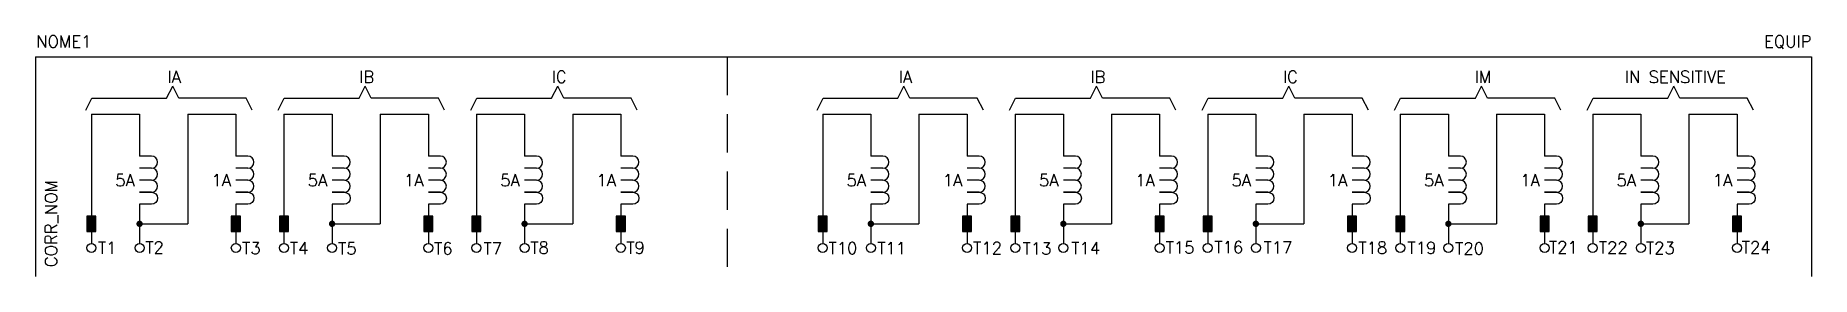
# Model space of a CAD drawing. Header units: millimetres. Extents: x 1543 to 1839, y 912 to 952.
import ezdxf
from ezdxf.enums import TextEntityAlignment as Align

# ---------------------------------------------------------------- set-up
doc = ezdxf.new("R2010")
doc.units = ezdxf.units.MM
doc.linetypes.add('HIDDEN', pattern=[9.525, 6.35, -3.175])
doc.styles.add('ROMANS', font='romans.shx')

# ---------------------------------------------------------------- blocks, each defined once
blk = doc.blocks.new('RETANG')
at = {"color": 0}
blk.add_lwpolyline([(2.5, 0), (2.5, 1.5), (0, 1.5), (0, 0)], close=True, dxfattribs=at)
blk.add_solid([(0, 0), (0, 1.5), (2.5, 0), (2.5, 1.5)], dxfattribs=at)
blk = doc.blocks.new('BORN2')
at = {"const_width": 1}
blk.add_lwpolyline([(-0.5, 0, 1), (0.5, 0, 1)], format="xyb", close=True, dxfattribs=at)

msp = doc.modelspace()

# ---------------------------------------------------------------- linework, layer by layer
at = {"color": 0}
for p, q in [((1543.5, 948.72), (1838.73, 948.72)), ((1543.5, 948.72), (1543.5, 912.22)), ((1838.73, 948.72), (1838.73, 912.22)), ((1552.8, 939.22), (1552.8, 917.72)), ((1552.8, 939.22), (1560.8, 939.22)), ((1560.8, 939.22), (1560.8, 932.22)), ((1568.8, 939.22), (1576.8, 939.22)), ((1568.8, 939.22), (1568.8, 920.97)), ((1576.8, 939.22), (1576.8, 932.22)), ((1584.8, 939.22), (1584.8, 917.72)), ((1584.8, 939.22), (1592.8, 939.22)), ((1592.8, 939.22), (1592.8, 932.22)), ((1600.8, 939.22), (1600.8, 920.97)), ((1600.8, 939.22), (1608.8, 939.22)), ((1608.8, 939.22), (1608.8, 932.22)), ((1616.8, 939.22), (1616.8, 917.72)), ((1616.8, 939.22), (1624.8, 939.22)), ((1624.8, 939.22), (1624.8, 932.22)), ((1632.8, 939.22), (1632.8, 920.97)), ((1632.8, 939.22), (1640.8, 939.22)), ((1640.8, 939.22), (1640.8, 932.22)), ((1674.36, 939.22), (1674.36, 917.72)), ((1674.36, 939.22), (1682.36, 939.22)), ((1682.36, 939.22), (1682.36, 932.22)), ((1690.36, 939.22), (1690.36, 920.97)), ((1690.36, 939.22), (1698.36, 939.22)), ((1698.36, 939.22), (1698.36, 932.22)), ((1706.36, 939.22), (1706.36, 917.72)), ((1706.36, 939.22), (1714.36, 939.22)), ((1714.36, 939.22), (1714.36, 932.22)), ((1722.36, 939.22), (1722.36, 920.97)), ((1722.36, 939.22), (1730.36, 939.22)), ((1730.36, 939.22), (1730.36, 932.22)), ((1738.36, 939.22), (1738.36, 917.72)), ((1738.36, 939.22), (1746.36, 939.22)), ((1746.36, 939.22), (1746.36, 932.22)), ((1754.36, 939.22), (1754.36, 920.97)), ((1754.36, 939.22), (1762.36, 939.22)), ((1762.36, 939.22), (1762.36, 932.22)), ((1770.36, 939.22), (1770.36, 917.72)), ((1770.36, 939.22), (1778.36, 939.22)), ((1778.36, 939.22), (1778.36, 932.22)), ((1786.36, 939.22), (1786.36, 920.97)), ((1786.36, 939.22), (1794.36, 939.22)), ((1794.36, 939.22), (1794.36, 932.22)), ((1802.36, 939.22), (1802.36, 917.72)), ((1802.36, 939.22), (1810.36, 939.22)), ((1810.36, 939.22), (1810.36, 932.22)), ((1818.36, 939.22), (1818.36, 920.97)), ((1818.36, 939.22), (1826.36, 939.22)), ((1826.36, 939.22), (1826.36, 932.22)), ((1560.8, 924.22), (1560.8, 917.72)), ((1576.8, 924.22), (1576.8, 917.72)), ((1592.8, 924.22), (1592.8, 917.72)), ((1608.8, 924.22), (1608.8, 917.72)), ((1624.8, 924.22), (1624.8, 917.72)), ((1640.8, 924.22), (1640.8, 917.72)), ((1682.36, 924.22), (1682.36, 917.72)), ((1698.36, 924.22), (1698.36, 917.72)), ((1714.36, 924.22), (1714.36, 917.72)), ((1730.36, 924.22), (1730.36, 917.72)), ((1746.36, 924.22), (1746.36, 917.72)), ((1762.36, 924.22), (1762.36, 917.72)), ((1778.36, 924.22), (1778.36, 917.72)), ((1794.36, 924.22), (1794.36, 917.72)), ((1810.36, 924.22), (1810.36, 917.72)), ((1826.36, 924.22), (1826.36, 917.72))]:
    msp.add_line(p, q, dxfattribs=at)
at = {"linetype": 'HIDDEN'}
msp.add_line((1658.46, 948.72), (1658.46, 912.22), dxfattribs=at)
for p, q in [((1562.8, 932.22), (1560.8, 932.22)), ((1562.8, 930.22), (1560.8, 930.22)), ((1578.8, 932.22), (1576.8, 932.22)), ((1578.8, 930.22), (1576.8, 930.22)), ((1594.8, 932.22), (1592.8, 932.22)), ((1594.8, 930.22), (1592.8, 930.22)), ((1610.8, 932.22), (1608.8, 932.22)), ((1610.8, 930.22), (1608.8, 930.22)), ((1626.8, 932.22), (1624.8, 932.22)), ((1626.8, 930.22), (1624.8, 930.22)), ((1642.8, 932.22), (1640.8, 932.22)), ((1642.8, 930.22), (1640.8, 930.22)), ((1684.36, 932.22), (1682.36, 932.22)), ((1684.36, 930.22), (1682.36, 930.22)), ((1700.36, 932.22), (1698.36, 932.22)), ((1700.36, 930.22), (1698.36, 930.22)), ((1716.36, 932.22), (1714.36, 932.22)), ((1716.36, 930.22), (1714.36, 930.22)), ((1732.36, 932.22), (1730.36, 932.22)), ((1732.36, 930.22), (1730.36, 930.22)), ((1748.36, 932.22), (1746.36, 932.22)), ((1748.36, 930.22), (1746.36, 930.22)), ((1764.36, 932.22), (1762.36, 932.22)), ((1764.36, 930.22), (1762.36, 930.22)), ((1780.36, 932.22), (1778.36, 932.22)), ((1780.36, 930.22), (1778.36, 930.22)), ((1796.36, 932.22), (1794.36, 932.22)), ((1796.36, 930.22), (1794.36, 930.22)), ((1812.36, 932.22), (1810.36, 932.22)), ((1812.36, 930.22), (1810.36, 930.22)), ((1828.36, 932.22), (1826.36, 932.22)), ((1828.36, 930.22), (1826.36, 930.22)), ((1562.8, 928.22), (1560.8, 928.22)), ((1562.8, 928.22), (1560.8, 928.22)), ((1578.8, 928.22), (1576.8, 928.22)), ((1578.8, 928.22), (1576.8, 928.22)), ((1594.8, 928.22), (1592.8, 928.22)), ((1594.8, 928.22), (1592.8, 928.22)), ((1610.8, 928.22), (1608.8, 928.22)), ((1610.8, 928.22), (1608.8, 928.22)), ((1626.8, 928.22), (1624.8, 928.22)), ((1626.8, 928.22), (1624.8, 928.22)), ((1642.8, 928.22), (1640.8, 928.22)), ((1642.8, 928.22), (1640.8, 928.22)), ((1684.36, 928.22), (1682.36, 928.22)), ((1684.36, 928.22), (1682.36, 928.22)), ((1700.36, 928.22), (1698.36, 928.22)), ((1700.36, 928.22), (1698.36, 928.22)), ((1716.36, 928.22), (1714.36, 928.22)), ((1716.36, 928.22), (1714.36, 928.22)), ((1732.36, 928.22), (1730.36, 928.22)), ((1732.36, 928.22), (1730.36, 928.22)), ((1748.36, 928.22), (1746.36, 928.22)), ((1748.36, 928.22), (1746.36, 928.22)), ((1764.36, 928.22), (1762.36, 928.22)), ((1764.36, 928.22), (1762.36, 928.22)), ((1780.36, 928.22), (1778.36, 928.22)), ((1780.36, 928.22), (1778.36, 928.22)), ((1796.36, 928.22), (1794.36, 928.22)), ((1796.36, 928.22), (1794.36, 928.22)), ((1812.36, 928.22), (1810.36, 928.22)), ((1812.36, 928.22), (1810.36, 928.22)), ((1828.36, 928.22), (1826.36, 928.22)), ((1828.36, 928.22), (1826.36, 928.22)), ((1560.8, 926.22), (1562.8, 926.22)), ((1562.8, 926.22), (1560.8, 926.22)), ((1562.8, 924.22), (1560.8, 924.22)), ((1578.8, 926.22), (1576.8, 926.22)), ((1576.8, 926.22), (1578.8, 926.22)), ((1578.8, 924.22), (1576.8, 924.22)), ((1592.8, 926.22), (1594.8, 926.22)), ((1594.8, 926.22), (1592.8, 926.22)), ((1594.8, 924.22), (1592.8, 924.22)), ((1608.8, 926.22), (1610.8, 926.22)), ((1610.8, 926.22), (1608.8, 926.22)), ((1610.8, 924.22), (1608.8, 924.22)), ((1624.8, 926.22), (1626.8, 926.22)), ((1626.8, 926.22), (1624.8, 926.22)), ((1626.8, 924.22), (1624.8, 924.22)), ((1640.8, 926.22), (1642.8, 926.22)), ((1642.8, 926.22), (1640.8, 926.22)), ((1642.8, 924.22), (1640.8, 924.22)), ((1682.36, 926.22), (1684.36, 926.22)), ((1684.36, 926.22), (1682.36, 926.22)), ((1684.36, 924.22), (1682.36, 924.22)), ((1698.36, 926.22), (1700.36, 926.22)), ((1700.36, 926.22), (1698.36, 926.22)), ((1700.36, 924.22), (1698.36, 924.22)), ((1714.36, 926.22), (1716.36, 926.22)), ((1716.36, 926.22), (1714.36, 926.22)), ((1716.36, 924.22), (1714.36, 924.22)), ((1730.36, 926.22), (1732.36, 926.22)), ((1732.36, 926.22), (1730.36, 926.22)), ((1732.36, 924.22), (1730.36, 924.22)), ((1746.36, 926.22), (1748.36, 926.22)), ((1748.36, 926.22), (1746.36, 926.22)), ((1748.36, 924.22), (1746.36, 924.22)), ((1762.36, 926.22), (1764.36, 926.22)), ((1764.36, 926.22), (1762.36, 926.22)), ((1764.36, 924.22), (1762.36, 924.22)), ((1778.36, 926.22), (1780.36, 926.22)), ((1780.36, 926.22), (1778.36, 926.22)), ((1780.36, 924.22), (1778.36, 924.22)), ((1794.36, 926.22), (1796.36, 926.22)), ((1796.36, 926.22), (1794.36, 926.22)), ((1796.36, 924.22), (1794.36, 924.22)), ((1810.36, 926.22), (1812.36, 926.22)), ((1812.36, 926.22), (1810.36, 926.22)), ((1812.36, 924.22), (1810.36, 924.22)), ((1826.36, 926.22), (1828.36, 926.22)), ((1828.36, 926.22), (1826.36, 926.22)), ((1828.36, 924.22), (1826.36, 924.22))]:
    msp.add_line(p, q)
at = {"color": 7}
for p, q in [((1560.8, 920.97), (1568.8, 920.97)), ((1592.8, 920.97), (1600.8, 920.97)), ((1624.8, 920.97), (1632.8, 920.97)), ((1682.36, 920.97), (1690.36, 920.97)), ((1714.36, 920.97), (1722.36, 920.97)), ((1746.36, 920.97), (1754.36, 920.97)), ((1778.36, 920.97), (1786.36, 920.97)), ((1810.36, 920.97), (1818.36, 920.97))]:
    msp.add_line(p, q, dxfattribs=at)
for points in [[(1551.85, 939.87), (1552.85, 941.87), (1565.3, 941.87), (1566.3, 943.87)], [(1579.5, 939.87), (1578.5, 941.87), (1567.3, 941.87), (1566.3, 943.87)], [(1583.85, 939.87), (1584.85, 941.87), (1597.3, 941.87), (1598.3, 943.87)], [(1611.5, 939.87), (1610.5, 941.87), (1599.3, 941.87), (1598.3, 943.87)], [(1615.85, 939.87), (1616.85, 941.87), (1629.3, 941.87), (1630.3, 943.87)], [(1643.5, 939.87), (1642.5, 941.87), (1631.3, 941.87), (1630.3, 943.87)], [(1673.41, 939.87), (1674.41, 941.87), (1686.86, 941.87), (1687.86, 943.87)], [(1701.06, 939.87), (1700.06, 941.87), (1688.86, 941.87), (1687.86, 943.87)], [(1705.41, 939.87), (1706.41, 941.87), (1718.86, 941.87), (1719.86, 943.87)], [(1733.06, 939.87), (1732.06, 941.87), (1720.86, 941.87), (1719.86, 943.87)], [(1737.41, 939.87), (1738.41, 941.87), (1750.86, 941.87), (1751.86, 943.87)], [(1765.06, 939.87), (1764.06, 941.87), (1752.86, 941.87), (1751.86, 943.87)], [(1769.41, 939.87), (1770.41, 941.87), (1782.86, 941.87), (1783.86, 943.87)], [(1797.06, 939.87), (1796.06, 941.87), (1784.86, 941.87), (1783.86, 943.87)], [(1801.41, 939.87), (1802.41, 941.87), (1814.86, 941.87), (1815.86, 943.87)], [(1829.06, 939.87), (1828.06, 941.87), (1816.86, 941.87), (1815.86, 943.87)]]:
    msp.add_lwpolyline(points, dxfattribs=at)
for points in [[(1562.8, 930.22, 1), (1562.8, 932.22), (1560.8, 932.22)], [(1562.8, 928.22, 1), (1562.8, 930.22), (1560.8, 930.22)], [(1578.8, 930.22, 1), (1578.8, 932.22), (1576.8, 932.22)], [(1578.8, 928.22, 1), (1578.8, 930.22), (1576.8, 930.22)], [(1594.8, 930.22, 1), (1594.8, 932.22), (1592.8, 932.22)], [(1594.8, 928.22, 1), (1594.8, 930.22), (1592.8, 930.22)], [(1610.8, 930.22, 1), (1610.8, 932.22), (1608.8, 932.22)], [(1610.8, 928.22, 1), (1610.8, 930.22), (1608.8, 930.22)], [(1626.8, 930.22, 1), (1626.8, 932.22), (1624.8, 932.22)], [(1626.8, 928.22, 1), (1626.8, 930.22), (1624.8, 930.22)], [(1642.8, 930.22, 1), (1642.8, 932.22), (1640.8, 932.22)], [(1642.8, 928.22, 1), (1642.8, 930.22), (1640.8, 930.22)], [(1684.36, 930.22, 1), (1684.36, 932.22), (1682.36, 932.22)], [(1684.36, 928.22, 1), (1684.36, 930.22), (1682.36, 930.22)], [(1700.36, 930.22, 1), (1700.36, 932.22), (1698.36, 932.22)], [(1700.36, 928.22, 1), (1700.36, 930.22), (1698.36, 930.22)], [(1716.36, 930.22, 1), (1716.36, 932.22), (1714.36, 932.22)], [(1716.36, 928.22, 1), (1716.36, 930.22), (1714.36, 930.22)], [(1732.36, 930.22, 1), (1732.36, 932.22), (1730.36, 932.22)], [(1732.36, 928.22, 1), (1732.36, 930.22), (1730.36, 930.22)], [(1748.36, 930.22, 1), (1748.36, 932.22), (1746.36, 932.22)], [(1748.36, 928.22, 1), (1748.36, 930.22), (1746.36, 930.22)], [(1764.36, 930.22, 1), (1764.36, 932.22), (1762.36, 932.22)], [(1764.36, 928.22, 1), (1764.36, 930.22), (1762.36, 930.22)], [(1780.36, 930.22, 1), (1780.36, 932.22), (1778.36, 932.22)], [(1780.36, 928.22, 1), (1780.36, 930.22), (1778.36, 930.22)], [(1796.36, 930.22, 1), (1796.36, 932.22), (1794.36, 932.22)], [(1796.36, 928.22, 1), (1796.36, 930.22), (1794.36, 930.22)], [(1812.36, 930.22, 1), (1812.36, 932.22), (1810.36, 932.22)], [(1812.36, 928.22, 1), (1812.36, 930.22), (1810.36, 930.22)], [(1828.36, 930.22, 1), (1828.36, 932.22), (1826.36, 932.22)], [(1828.36, 928.22, 1), (1828.36, 930.22), (1826.36, 930.22)], [(1562.8, 926.22, -1), (1562.8, 924.22), (1560.8, 924.22)], [(1578.8, 926.22, -1), (1578.8, 924.22), (1576.8, 924.22)], [(1594.8, 926.22, -1), (1594.8, 924.22), (1592.8, 924.22)], [(1610.8, 926.22, -1), (1610.8, 924.22), (1608.8, 924.22)], [(1626.8, 926.22, -1), (1626.8, 924.22), (1624.8, 924.22)], [(1642.8, 926.22, -1), (1642.8, 924.22), (1640.8, 924.22)], [(1684.36, 926.22, -1), (1684.36, 924.22), (1682.36, 924.22)], [(1700.36, 926.22, -1), (1700.36, 924.22), (1698.36, 924.22)], [(1716.36, 926.22, -1), (1716.36, 924.22), (1714.36, 924.22)], [(1732.36, 926.22, -1), (1732.36, 924.22), (1730.36, 924.22)], [(1748.36, 926.22, -1), (1748.36, 924.22), (1746.36, 924.22)], [(1764.36, 926.22, -1), (1764.36, 924.22), (1762.36, 924.22)], [(1780.36, 926.22, -1), (1780.36, 924.22), (1778.36, 924.22)], [(1796.36, 926.22, -1), (1796.36, 924.22), (1794.36, 924.22)], [(1812.36, 926.22, -1), (1812.36, 924.22), (1810.36, 924.22)], [(1828.36, 926.22, -1), (1828.36, 924.22), (1826.36, 924.22)]]:
    msp.add_lwpolyline(points, format="xyb")
at = {"color": 0}
for centre in [(1552.8, 916.97), (1560.8, 916.97), (1576.8, 916.97), (1584.8, 916.97), (1592.8, 916.97), (1608.8, 916.97), (1616.8, 916.97), (1624.8, 916.97), (1640.8, 916.97), (1674.36, 916.97), (1682.36, 916.97), (1698.36, 916.97), (1706.36, 916.97), (1714.36, 916.97), (1730.36, 916.97), (1738.36, 916.97), (1746.36, 916.97), (1762.36, 916.97), (1770.36, 916.97), (1778.36, 916.97), (1794.36, 916.97), (1802.36, 916.97), (1810.36, 916.97), (1826.36, 916.97)]:
    msp.add_circle(centre, 0.75, dxfattribs=at)
for centre in [(1562.8, 927.22), (1578.8, 927.22), (1594.8, 927.22), (1610.8, 927.22), (1626.8, 927.22), (1642.8, 927.22), (1684.36, 927.22), (1700.36, 927.22), (1716.36, 927.22), (1732.36, 927.22), (1748.36, 927.22), (1764.36, 927.22), (1780.36, 927.22), (1796.36, 927.22), (1812.36, 927.22), (1828.36, 927.22)]:
    msp.add_arc(centre, 1, 270, 90)

# ---------------------------------------------------------------- block references
at = {"rotation": 270}
for p in [(1552.05, 922.22), (1576.05, 922.22), (1584.05, 922.22), (1608.05, 922.22), (1616.05, 922.22), (1640.05, 922.22), (1673.61, 922.22), (1697.61, 922.22), (1705.61, 922.22), (1729.61, 922.22), (1737.61, 922.22), (1761.61, 922.22), (1769.61, 922.22), (1793.61, 922.22), (1801.61, 922.22), (1825.61, 922.22)]:
    msp.add_blockref('RETANG', p, dxfattribs=at)
at = {"color": 7, "xscale": 0.52800000000002, "yscale": 0.52800000000002, "zscale": 0.52800000000002}
for p in [(1560.8, 920.97), (1592.8, 920.97), (1624.8, 920.97), (1682.36, 920.97), (1714.36, 920.97), (1746.36, 920.97), (1778.36, 920.97), (1810.36, 920.97)]:
    msp.add_blockref('BORN2', p, dxfattribs=at)

# ---------------------------------------------------------------- texts
at = {"style": 'ROMANS'}
for s, p in [('IA', (1566.55, 945.39)), ('IB', (1598.55, 945.39)), ('IC', (1630.55, 945.39)), ('IA', (1688.11, 945.39)), ('IB', (1720.11, 945.39)), ('IC', (1752.11, 945.39)), ('IM', (1784.11, 945.39)), ('IN SENSITIVE', (1816.11, 945.39)), ('5A', (1558.38, 928.2)), ('1A', (1574.38, 928.2)), ('5A', (1590.38, 928.2)), ('1A', (1606.38, 928.2)), ('5A', (1622.38, 928.2)), ('1A', (1638.38, 928.2)), ('5A', (1679.94, 928.2)), ('1A', (1695.94, 928.2)), ('5A', (1711.94, 928.2)), ('1A', (1727.94, 928.2)), ('5A', (1743.94, 928.2)), ('1A', (1759.94, 928.2)), ('5A', (1775.94, 928.2)), ('1A', (1791.94, 928.2)), ('5A', (1807.94, 928.2)), ('1A', (1823.94, 928.2))]:
    msp.add_text(s, height=2, dxfattribs=at).set_placement(p, align=Align.MIDDLE_CENTER)
at = {"lineweight": -3, "style": 'ROMANS'}
msp.add_attdef('NOME1', text='', height=2, dxfattribs=at).set_placement((1548.2, 951.26), align=Align.MIDDLE_CENTER)
msp.add_attdef('EQUIP', text='', height=2, dxfattribs=at).set_placement((1838.73, 951.27), align=Align.MIDDLE_RIGHT)
msp.add_attdef('CORR_NOM', text='', height=2, rotation=90, dxfattribs=at).set_placement((1546.09, 913.77), align=Align.MIDDLE_LEFT)
at = {"style": 'ROMANS'}
for tag, p in [('T1', (1553.87, 915.98)), ('T2', (1561.75, 916.01)), ('T3', (1577.84, 915.93)), ('T4', (1585.78, 915.91)), ('T5', (1593.79, 915.89)), ('T6', (1609.75, 915.87)), ('T7', (1617.97, 915.88)), ('T8', (1625.75, 915.99)), ('T9', (1641.71, 915.99)), ('T10', (1675.32, 915.93)), ('T11', (1683.43, 915.9)), ('T12', (1699.36, 915.95)), ('T13', (1707.58, 915.86)), ('T14', (1715.67, 915.91)), ('T15', (1731.36, 916.04)), ('T16', (1739.46, 916.08)), ('T17', (1747.64, 916.04)), ('T18', (1763.4, 915.99)), ('T19', (1771.56, 915.97)), ('T20', (1779.49, 915.87)), ('T21', (1795.08, 916.06)), ('T22', (1803.38, 916.02)), ('T23', (1811.2, 915.95)), ('T24', (1827.14, 916.06))]:
    msp.add_attdef(tag, p, '', height=2, dxfattribs=at)

doc.saveas('drawing.dxf')
